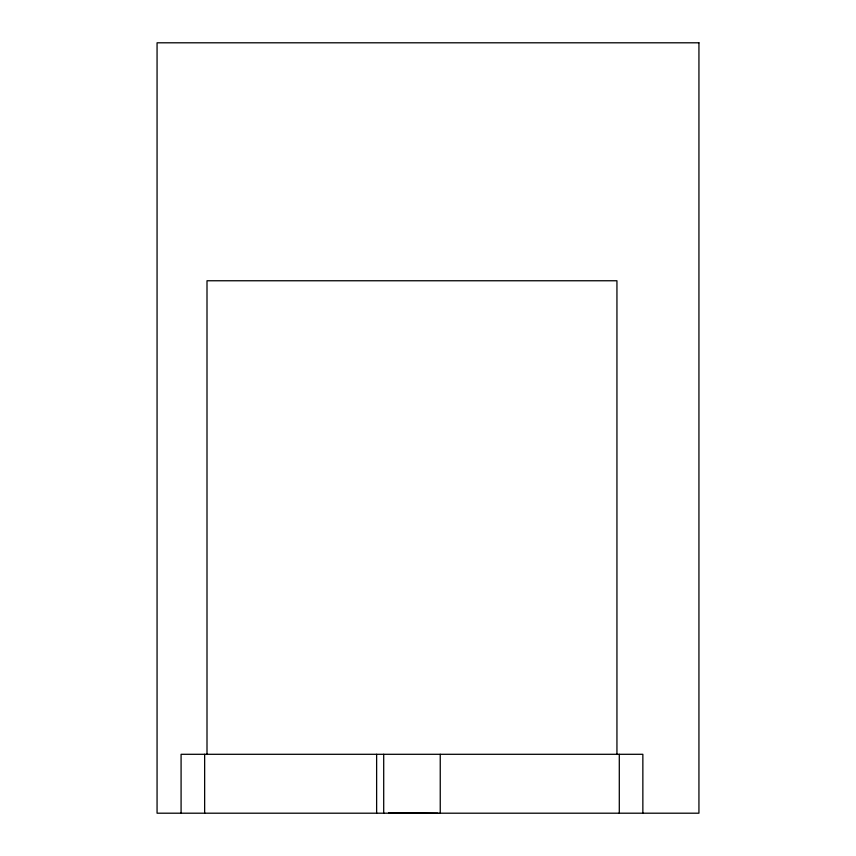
<?xml version="1.0" encoding="UTF-8"?>
<svg xmlns="http://www.w3.org/2000/svg" width="856" height="856" viewBox="0 0 856 856"><rect width="100%" height="100%" fill="white"/><g stroke="black" fill="none" stroke-linecap="round" stroke-linejoin="round"><path stroke-width="1.28" d="M388.71 812.772L437.887 813.2M642.856 813.2L642.856 754.297L181.087 754.297L181.087 813.2M619.295 754.297L619.295 813.2M616.941 754.489L616.941 280.757L207.002 280.757L207.002 754.489M440.241 754.297L440.241 813.2M383.702 754.297L383.702 813.2M376.629 754.297L376.629 813.2M204.648 754.297L204.648 813.2M698.935 42.8L157.065 42.8L157.065 813.2L698.935 813.2L698.935 42.8"/></g></svg>
